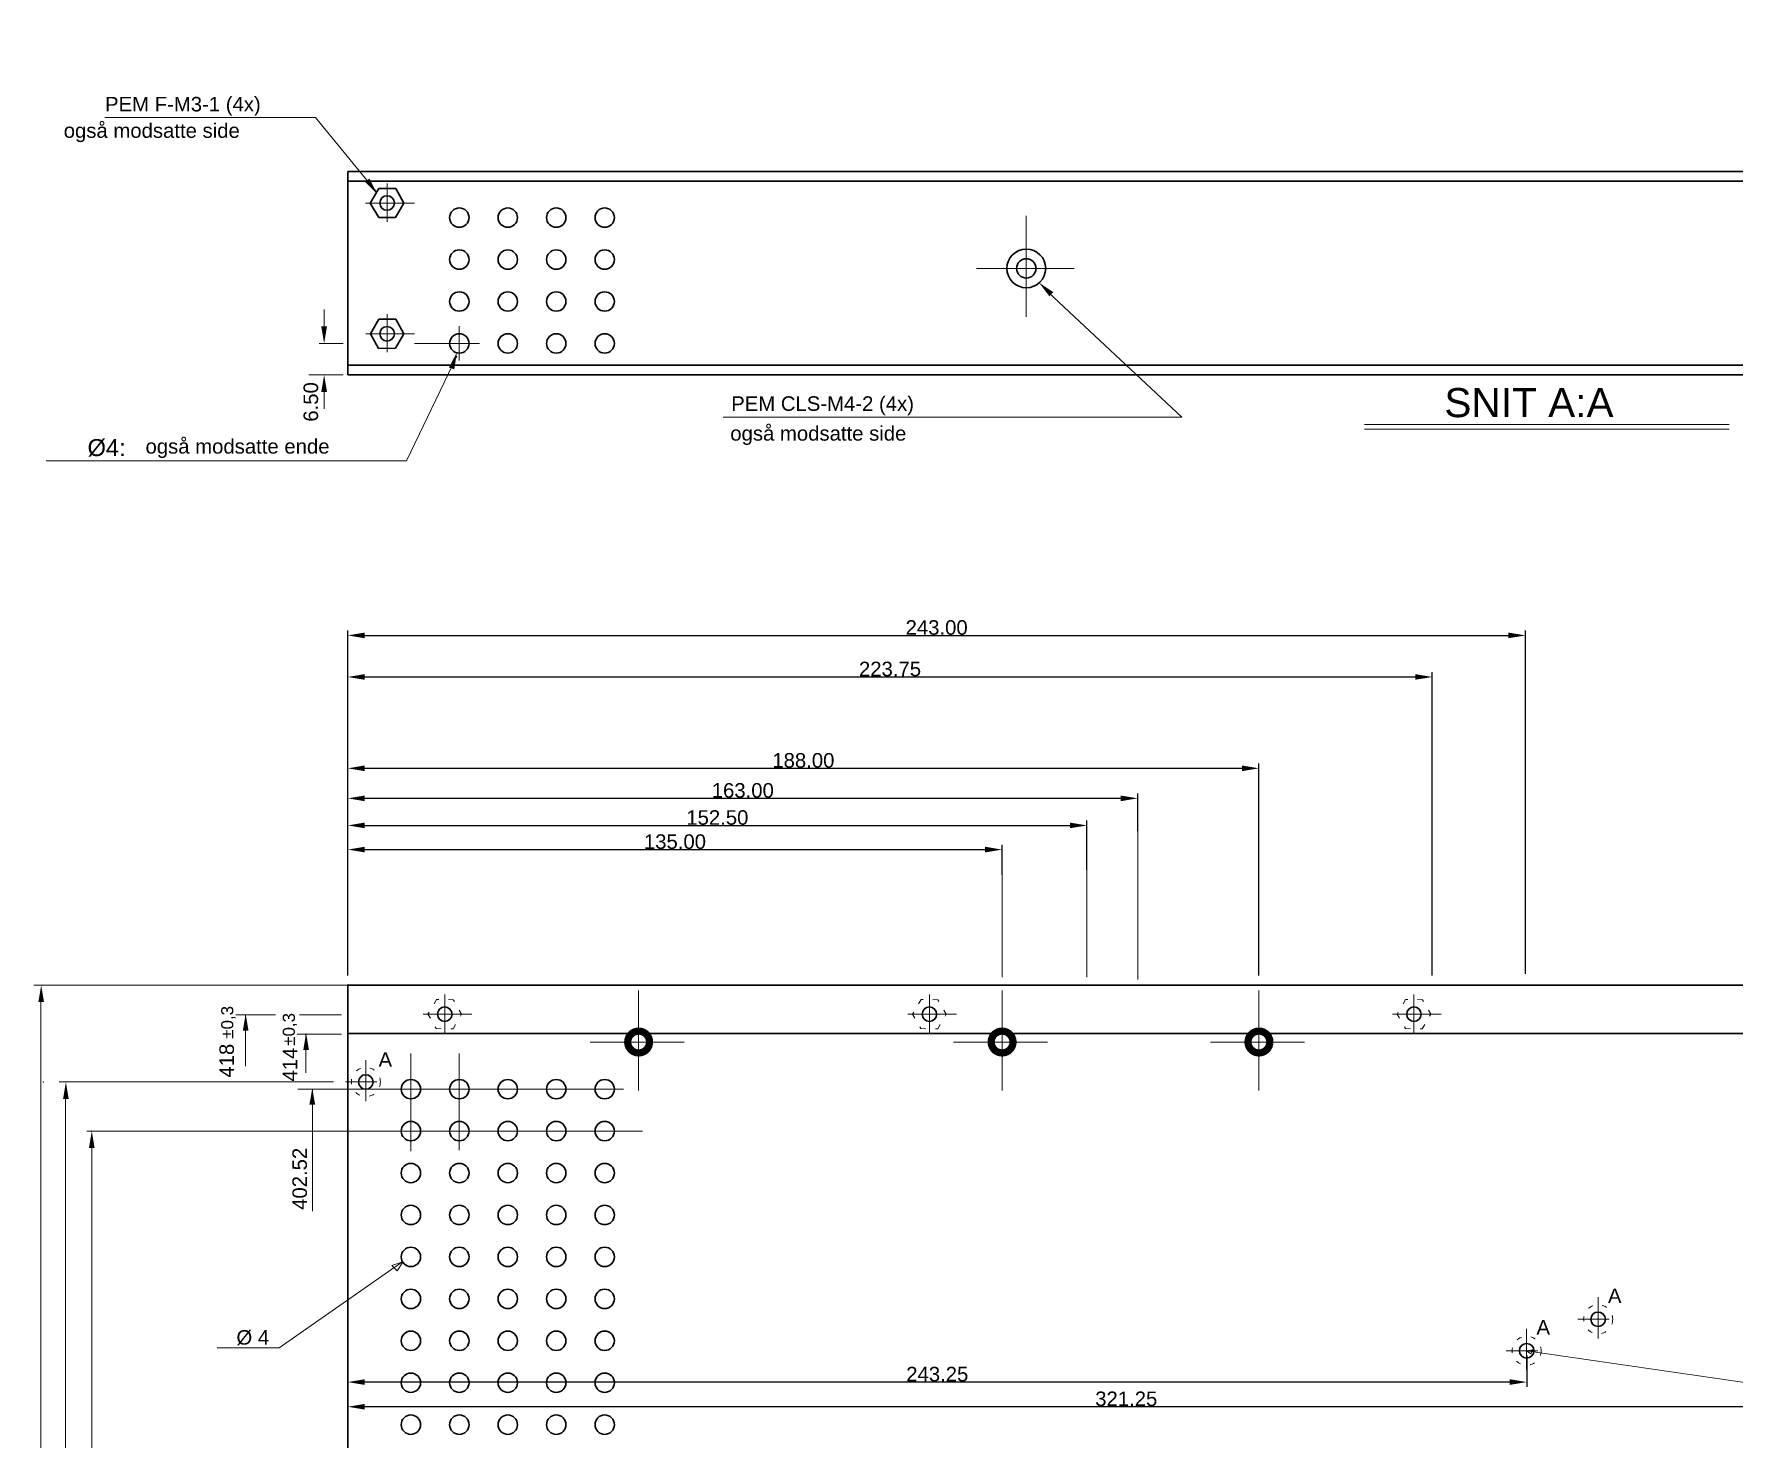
# Model space of a CAD drawing. Extents: x 23 to 957, y -82 to 697.
# Drawn here: x 294.3 to 644.9, y 407 to 696.9 of the extents above; entities that cross this region are included whole.
import ezdxf
from ezdxf.enums import TextEntityAlignment as Align

# ---------------------------------------------------------------- set-up
doc = ezdxf.new("R2010")
doc.units = 0
doc.header["$MEASUREMENT"] = 0
doc.linetypes.add('CENT', pattern=[11, 5, -2, 2, -2])
doc.linetypes.add('SKJUL1', pattern=[3, 1, -2])
doc.layers.get('0').update_dxf_attribs({"linetype": 'CONTINUOUS'})
doc.layers.get('DEFPOINTS').update_dxf_attribs({"linetype": 'CONTINUOUS'})
doc.layers.add('DIM', color=1, linetype='CONTINUOUS', lineweight=13)
doc.layers.add('EMNE', color=3, linetype='CONTINUOUS', lineweight=30)
doc.layers.get('0').off()
doc.styles.get("Standard").update_dxf_attribs({"font": 'arial.ttf'})
doc.dimstyles.get("Standard").update_dxf_attribs({"dimtxt": 0.18, "dimasz": 0.18, "dimexe": 0.18, "dimexo": 0.0625, "dimgap": 0.09, "dimtad": 0, "dimtih": 1, "dimtoh": 1, "dimdec": 4, "dimzin": 0, "dimdsep": 46, "dimtxsty": 'Standard', "dimcen": 0.09, "dimadec": 0, "dimazin": 0, "dimtfac": 1, "dimtdec": 4, "dimtofl": 0, "dimtmove": 0, "dimatfit": 3, "dimfxl": 0, "dimtolj": 1, "dimtzin": 0, "dimarcsym": 0})

# ---------------------------------------------------------------- blocks, each defined once
blk = doc.blocks.new('*D4')
at = {"color": 0, "linetype": 'ByBlock'}
for p, q in [((304.07, 690.18), (287.03, 690.18)), ((288.03, 651.68), (288.03, 686.68)), ((304.07, 648.18), (287.03, 648.18))]:
    blk.add_line(p, q, dxfattribs=at)
for points in [[(288.61, 686.68), (287.44, 686.68), (288.03, 690.18)], [(288.61, 651.68), (287.44, 651.68), (288.03, 648.18)]]:
    blk.add_solid(points, dxfattribs=at)
at = {"layer": 'DEFPOINTS', "color": 0, "linetype": 'ByBlock'}
for p in [(288.03, 690.18), (305.07, 690.18), (305.07, 648.18)]:
    blk.add_point(p, dxfattribs=at)
at = {"color": 0, "linetype": 'ByBlock'}
blk.add_text('42.00', height=3, rotation=90, dxfattribs=at).set_placement((286.53, 663.68))
blk = doc.blocks.new('*D3')
at = {"color": 0, "linetype": 'ByBlock'}
for p, q in [((305.07, 647.18), (305.07, 637.59)), ((313.17, 647.18), (313.17, 637.59)), ((308.57, 638.59), (309.67, 638.59))]:
    blk.add_line(p, q, dxfattribs=at)
for points in [[(308.57, 638.01), (308.57, 639.18), (305.07, 638.59)], [(309.67, 638.01), (309.67, 639.18), (313.17, 638.59)]]:
    blk.add_solid(points, dxfattribs=at)
at = {"layer": 'DEFPOINTS', "color": 0, "linetype": 'ByBlock'}
for p in [(305.07, 648.18), (313.17, 648.18), (313.17, 638.59)]:
    blk.add_point(p, dxfattribs=at)
at = {"color": 0, "linetype": 'ByBlock'}
blk.add_text('8.10', height=3, dxfattribs=at).set_placement((305.37, 640.09))
blk = doc.blocks.new('*D5')
at = {"color": 0, "linetype": 'ByBlock'}
for p, q in [((305.07, 691.18), (305.07, 697.7)), ((308.57, 696.7), (309.67, 696.7)), ((313.17, 691.18), (313.17, 697.7))]:
    blk.add_line(p, q, dxfattribs=at)
for points in [[(308.57, 696.12), (308.57, 697.28), (305.07, 696.7)], [(309.67, 696.12), (309.67, 697.28), (313.17, 696.7)]]:
    blk.add_solid(points, dxfattribs=at)
at = {"layer": 'DEFPOINTS', "color": 0, "linetype": 'ByBlock'}
for p in [(313.17, 696.7), (305.07, 690.18), (313.17, 690.18)]:
    blk.add_point(p, dxfattribs=at)
at = {"color": 0, "linetype": 'ByBlock'}
blk.add_text('8.10', height=3, dxfattribs=at).set_placement((305.37, 698.2))
blk = doc.blocks.new('*D6')
at = {"color": 0, "linetype": 'ByBlock'}
for p, q in [((304.07, 626.68), (293.22, 626.68)), ((294.22, 621.68), (294.22, 623.18)), ((304.07, 618.18), (293.22, 618.18))]:
    blk.add_line(p, q, dxfattribs=at)
for points in [[(294.8, 623.18), (293.63, 623.18), (294.22, 626.68)], [(294.8, 621.68), (293.63, 621.68), (294.22, 618.18)]]:
    blk.add_solid(points, dxfattribs=at)
at = {"layer": 'DEFPOINTS', "color": 0, "linetype": 'ByBlock'}
for p in [(294.22, 626.68), (305.07, 626.68), (305.07, 618.18)]:
    blk.add_point(p, dxfattribs=at)
at = {"color": 0, "linetype": 'ByBlock'}
blk.add_text('8.50', height=3, rotation=90, dxfattribs=at).set_placement((292.72, 618.18))
blk = doc.blocks.new('*D7')
at = {"color": 0, "linetype": 'ByBlock'}
for p, q in [((304.07, 653.68), (287.47, 653.68)), ((288.47, 621.68), (288.47, 650.18)), ((304.07, 618.18), (287.47, 618.18))]:
    blk.add_line(p, q, dxfattribs=at)
for points in [[(289.06, 650.18), (287.89, 650.18), (288.47, 653.68)], [(289.06, 621.68), (287.89, 621.68), (288.47, 618.18)]]:
    blk.add_solid(points, dxfattribs=at)
at = {"layer": 'DEFPOINTS', "color": 0, "linetype": 'ByBlock'}
for p in [(288.47, 653.68), (305.07, 653.68), (305.07, 618.18)]:
    blk.add_point(p, dxfattribs=at)
at = {"color": 0, "linetype": 'ByBlock'}
blk.add_text('35.50', height=3, rotation=90, dxfattribs=at).set_placement((286.97, 630.18))
blk = doc.blocks.new('*D8')
at = {"color": 0, "linetype": 'ByBlock'}
for p, q in [((305.07, 502.53), (305.07, 505.3)), ((318.07, 502.53), (318.07, 505.3)), ((308.57, 504.3), (314.57, 504.3))]:
    blk.add_line(p, q, dxfattribs=at)
for points in [[(308.57, 503.72), (308.57, 504.88), (305.07, 504.3)], [(314.57, 503.72), (314.57, 504.88), (318.07, 504.3)]]:
    blk.add_solid(points, dxfattribs=at)
at = {"layer": 'DEFPOINTS', "color": 0, "linetype": 'ByBlock'}
for p in [(305.07, 501.53), (318.07, 504.3), (318.07, 501.53)]:
    blk.add_point(p, dxfattribs=at)
at = {"color": 0, "linetype": 'ByBlock'}
blk.add_text('13.00', height=3, dxfattribs=at).set_placement((306.57, 505.8))
blk = doc.blocks.new('*D9')
at = {"color": 0, "linetype": 'ByBlock'}
for p, q in [((305.07, 502.53), (305.07, 510.3)), ((308.57, 509.3), (324.57, 509.3)), ((328.07, 502.53), (328.07, 510.3))]:
    blk.add_line(p, q, dxfattribs=at)
for points in [[(308.57, 508.72), (308.57, 509.88), (305.07, 509.3)], [(324.57, 508.72), (324.57, 509.88), (328.07, 509.3)]]:
    blk.add_solid(points, dxfattribs=at)
at = {"layer": 'DEFPOINTS', "color": 0, "linetype": 'ByBlock'}
for p in [(328.07, 509.3), (305.07, 501.53), (328.07, 501.53)]:
    blk.add_point(p, dxfattribs=at)
at = {"color": 0, "linetype": 'ByBlock'}
blk.add_text('23.00', height=3, dxfattribs=at).set_placement((311.07, 510.8))
blk = doc.blocks.new('*D38')
at = {"color": 0, "linetype": 'ByBlock'}
for p, q in [((355.07, 502.53), (355.07, 517.09)), ((358.57, 516.09), (411.57, 516.09)), ((415.07, 502.53), (415.07, 517.09))]:
    blk.add_line(p, q, dxfattribs=at)
for points in [[(358.57, 516.67), (358.57, 515.5), (355.07, 516.09)], [(411.57, 516.67), (411.57, 515.5), (415.07, 516.09)]]:
    blk.add_solid(points, dxfattribs=at)
at = {"layer": 'DEFPOINTS', "color": 0, "linetype": 'ByBlock'}
for p in [(415.07, 516.09), (355.07, 501.53), (415.07, 501.53)]:
    blk.add_point(p, dxfattribs=at)
at = {"color": 0, "linetype": 'ByBlock'}
blk.add_text('60.00', height=3, dxfattribs=at).set_placement((385.07, 519.09), align=Align.MIDDLE_CENTER)
blk = doc.blocks.new('*D70')
at = {"layer": 'DEFPOINTS', "color": 0}
for p in [(494.07, 528.51), (359.07, 522.33), (494.07, 522.33)]:
    blk.add_point(p, dxfattribs=at)
at = {"layer": 'DIM', "color": 0, "lineweight": -2}
for p, q in [((359.07, 523.33), (359.07, 529.51)), ((494.07, 523.33), (494.07, 529.51)), ((362.57, 528.51), (490.57, 528.51))]:
    blk.add_line(p, q, dxfattribs=at)
at = {"layer": 'DIM', "color": 0}
for points in [[(362.57, 529.1), (362.57, 527.93), (359.07, 528.51)], [(490.57, 529.1), (490.57, 527.93), (494.07, 528.51)]]:
    blk.add_solid(points, dxfattribs=at)
at = {"layer": 'DIM', "color": 0, "insert": (426.57, 530.14), "char_height": 3, "attachment_point": 5}
blk.add_mtext('\\A1;135.00', dxfattribs=at)
blk = doc.blocks.new('*D72')
at = {"layer": 'DEFPOINTS', "color": 0}
for p in [(522.07, 539.1), (359.07, 531.32), (522.07, 531.32)]:
    blk.add_point(p, dxfattribs=at)
at = {"layer": 'DIM', "color": 0, "lineweight": -2}
for p, q in [((359.07, 532.32), (359.07, 540.1)), ((522.07, 532.32), (522.07, 540.1)), ((362.57, 539.1), (518.57, 539.1))]:
    blk.add_line(p, q, dxfattribs=at)
at = {"layer": 'DIM', "color": 0}
for points in [[(362.57, 539.68), (362.57, 538.51), (359.07, 539.1)], [(518.57, 539.68), (518.57, 538.51), (522.07, 539.1)]]:
    blk.add_solid(points, dxfattribs=at)
at = {"layer": 'DIM', "color": 0, "insert": (440.57, 540.72), "char_height": 3, "attachment_point": 5}
blk.add_mtext('\\A1;163.00', dxfattribs=at)
blk = doc.blocks.new('*D39')
at = {"color": 0, "linetype": 'ByBlock'}
for p, q in [((355.07, 669.53), (355.07, 680.72)), ((495.07, 669.53), (495.07, 680.72)), ((358.57, 679.72), (491.57, 679.72))]:
    blk.add_line(p, q, dxfattribs=at)
for points in [[(358.57, 680.3), (358.57, 679.13), (355.07, 679.72)], [(491.57, 680.3), (491.57, 679.13), (495.07, 679.72)]]:
    blk.add_solid(points, dxfattribs=at)
at = {"layer": 'DEFPOINTS', "color": 0, "linetype": 'ByBlock'}
for p in [(495.07, 679.72), (355.07, 668.53), (495.07, 668.53)]:
    blk.add_point(p, dxfattribs=at)
at = {"color": 0, "linetype": 'ByBlock'}
blk.add_text('140.00', height=3, dxfattribs=at).set_placement((425.07, 682.72), align=Align.MIDDLE_CENTER)
blk = doc.blocks.new('*D40')
at = {"color": 0, "linetype": 'ByBlock'}
for p, q in [((355.07, 669.53), (355.07, 693.43)), ((358.57, 692.43), (767.57, 692.43)), ((771.07, 669.53), (771.07, 693.43))]:
    blk.add_line(p, q, dxfattribs=at)
for points in [[(358.57, 693.02), (358.57, 691.85), (355.07, 692.43)], [(767.57, 693.02), (767.57, 691.85), (771.07, 692.43)]]:
    blk.add_solid(points, dxfattribs=at)
at = {"layer": 'DEFPOINTS', "color": 0, "linetype": 'ByBlock'}
for p in [(771.07, 692.43), (355.07, 668.53), (771.07, 668.53)]:
    blk.add_point(p, dxfattribs=at)
at = {"color": 0, "linetype": 'ByBlock'}
blk.add_text('416.00', height=3, dxfattribs=at).set_placement((563.07, 695.43), align=Align.MIDDLE_CENTER)
blk = doc.blocks.new('*D71')
at = {"layer": 'DEFPOINTS', "color": 0}
for p in [(511.57, 533.5), (359.07, 523.35), (511.57, 523.35)]:
    blk.add_point(p, dxfattribs=at)
at = {"layer": 'DIM', "color": 0, "lineweight": -2}
for p, q in [((359.07, 524.35), (359.07, 534.5)), ((362.57, 533.5), (508.07, 533.5)), ((511.57, 524.35), (511.57, 534.5))]:
    blk.add_line(p, q, dxfattribs=at)
at = {"layer": 'DIM', "color": 0}
for points in [[(362.57, 534.09), (362.57, 532.92), (359.07, 533.5)], [(508.07, 534.09), (508.07, 532.92), (511.57, 533.5)]]:
    blk.add_solid(points, dxfattribs=at)
at = {"layer": 'DIM', "color": 0, "insert": (435.32, 535.12), "char_height": 3, "attachment_point": 5}
blk.add_mtext('\\A1;152.50', dxfattribs=at)
blk = doc.blocks.new('*D75')
at = {"layer": 'DEFPOINTS', "color": 0}
for p in [(602.07, 572.74), (359.07, 522.16), (602.07, 501.85)]:
    blk.add_point(p, dxfattribs=at)
at = {"layer": 'DIM', "color": 0, "lineweight": -2}
for p, q in [((359.07, 523.16), (359.07, 573.74)), ((362.57, 572.74), (598.57, 572.74)), ((602.07, 502.85), (602.07, 573.74))]:
    blk.add_line(p, q, dxfattribs=at)
at = {"layer": 'DIM', "color": 0}
for points in [[(362.57, 573.32), (362.57, 572.16), (359.07, 572.74)], [(598.57, 573.32), (598.57, 572.16), (602.07, 572.74)]]:
    blk.add_solid(points, dxfattribs=at)
at = {"layer": 'DIM', "color": 0, "insert": (480.57, 574.36), "char_height": 3, "attachment_point": 5}
blk.add_mtext('\\A1;243.00', dxfattribs=at)
blk = doc.blocks.new('*D42')
at = {"color": 0, "linetype": 'ByBlock'}
for p, q in [((355.07, 502.53), (355.07, 524.6)), ((358.57, 523.6), (457.82, 523.6)), ((461.32, 502.53), (461.32, 524.6))]:
    blk.add_line(p, q, dxfattribs=at)
for points in [[(358.57, 524.19), (358.57, 523.02), (355.07, 523.6)], [(457.82, 524.19), (457.82, 523.02), (461.32, 523.6)]]:
    blk.add_solid(points, dxfattribs=at)
at = {"layer": 'DEFPOINTS', "color": 0, "linetype": 'ByBlock'}
for p in [(461.32, 523.6), (355.07, 501.53), (461.32, 501.53)]:
    blk.add_point(p, dxfattribs=at)
at = {"color": 0, "linetype": 'ByBlock'}
blk.add_text('106.25', height=3, dxfattribs=at).set_placement((408.2, 526.6), align=Align.MIDDLE_CENTER)
blk = doc.blocks.new('*D43')
at = {"color": 0, "linetype": 'ByBlock'}
for p, q in [((355.07, 502.53), (355.07, 576.48)), ((358.57, 575.48), (656.07, 575.48)), ((659.57, 502.53), (659.57, 576.48))]:
    blk.add_line(p, q, dxfattribs=at)
for points in [[(358.57, 576.06), (358.57, 574.9), (355.07, 575.48)], [(656.07, 576.06), (656.07, 574.9), (659.57, 575.48)]]:
    blk.add_solid(points, dxfattribs=at)
at = {"layer": 'DEFPOINTS', "color": 0, "linetype": 'ByBlock'}
for p in [(659.57, 575.48), (355.07, 501.53), (659.57, 501.53)]:
    blk.add_point(p, dxfattribs=at)
at = {"color": 0, "linetype": 'ByBlock'}
blk.add_text('304.50', height=3, dxfattribs=at).set_placement((507.32, 578.48), align=Align.MIDDLE_CENTER)
blk = doc.blocks.new('*D44')
at = {"color": 0, "linetype": 'ByBlock'}
for p, q in [((355.07, 502.53), (355.07, 582.3)), ((763.57, 502.53), (763.57, 582.3)), ((358.57, 581.3), (760.07, 581.3))]:
    blk.add_line(p, q, dxfattribs=at)
for points in [[(358.57, 581.88), (358.57, 580.72), (355.07, 581.3)], [(760.07, 581.88), (760.07, 580.72), (763.57, 581.3)]]:
    blk.add_solid(points, dxfattribs=at)
at = {"layer": 'DEFPOINTS', "color": 0, "linetype": 'ByBlock'}
for p in [(763.57, 581.3), (355.07, 501.53), (763.57, 501.53)]:
    blk.add_point(p, dxfattribs=at)
at = {"color": 0, "linetype": 'ByBlock'}
blk.add_text('408.50', height=3, dxfattribs=at).set_placement((559.32, 584.3), align=Align.MIDDLE_CENTER)
blk = doc.blocks.new('*D73')
at = {"layer": 'DEFPOINTS', "color": 0}
for p in [(547.07, 545.3), (359.07, 501.53), (547.07, 501.53)]:
    blk.add_point(p, dxfattribs=at)
at = {"layer": 'DIM', "color": 0, "lineweight": -2}
for p, q in [((359.07, 502.53), (359.07, 546.3)), ((362.57, 545.3), (543.57, 545.3)), ((547.07, 502.53), (547.07, 546.3))]:
    blk.add_line(p, q, dxfattribs=at)
at = {"layer": 'DIM', "color": 0}
for points in [[(362.57, 545.88), (362.57, 544.71), (359.07, 545.3)], [(543.57, 545.88), (543.57, 544.71), (547.07, 545.3)]]:
    blk.add_solid(points, dxfattribs=at)
at = {"layer": 'DIM', "color": 0, "insert": (453.07, 546.92), "char_height": 3, "attachment_point": 5}
blk.add_mtext('\\A1;188.00', dxfattribs=at)
blk = doc.blocks.new('*D74')
at = {"layer": 'DEFPOINTS', "color": 0}
for p in [(582.82, 564.16), (359.07, 501.53), (582.82, 501.53)]:
    blk.add_point(p, dxfattribs=at)
at = {"layer": 'DIM', "color": 0, "lineweight": -2}
for p, q in [((359.07, 502.53), (359.07, 565.16)), ((582.82, 502.53), (582.82, 565.16)), ((362.57, 564.16), (579.32, 564.16))]:
    blk.add_line(p, q, dxfattribs=at)
at = {"layer": 'DIM', "color": 0}
for points in [[(362.57, 564.75), (362.57, 563.58), (359.07, 564.16)], [(579.32, 564.75), (579.32, 563.58), (582.82, 564.16)]]:
    blk.add_solid(points, dxfattribs=at)
at = {"layer": 'DIM', "color": 0, "insert": (470.95, 565.79), "char_height": 3, "attachment_point": 5}
blk.add_mtext('\\A1;223.75', dxfattribs=at)
blk = doc.blocks.new('*D45')
at = {"color": 0, "linetype": 'ByBlock'}
for p, q in [((355.07, 502.53), (355.07, 583.21)), ((358.57, 582.21), (609.57, 582.21)), ((613.07, 502.53), (613.07, 583.21))]:
    blk.add_line(p, q, dxfattribs=at)
for points in [[(358.57, 582.79), (358.57, 581.63), (355.07, 582.21)], [(609.57, 582.79), (609.57, 581.63), (613.07, 582.21)]]:
    blk.add_solid(points, dxfattribs=at)
at = {"layer": 'DEFPOINTS', "color": 0, "linetype": 'ByBlock'}
for p in [(613.07, 582.21), (355.07, 501.53), (613.07, 501.53)]:
    blk.add_point(p, dxfattribs=at)
at = {"color": 0, "linetype": 'ByBlock'}
blk.add_text('258.00', height=3, dxfattribs=at).set_placement((484.07, 585.21), align=Align.MIDDLE_CENTER)
blk = doc.blocks.new('*D46')
at = {"color": 0, "linetype": 'ByBlock'}
for p, q in [((355.07, 502.53), (355.07, 596.69)), ((713.07, 502.53), (713.07, 596.69)), ((358.57, 595.69), (709.57, 595.69))]:
    blk.add_line(p, q, dxfattribs=at)
for points in [[(358.57, 596.27), (358.57, 595.11), (355.07, 595.69)], [(709.57, 596.27), (709.57, 595.11), (713.07, 595.69)]]:
    blk.add_solid(points, dxfattribs=at)
at = {"layer": 'DEFPOINTS', "color": 0, "linetype": 'ByBlock'}
for p in [(713.07, 595.69), (355.07, 501.53), (713.07, 501.53)]:
    blk.add_point(p, dxfattribs=at)
at = {"color": 0, "linetype": 'ByBlock'}
blk.add_text('358.00', height=3, dxfattribs=at).set_placement((534.07, 598.69), align=Align.MIDDLE_CENTER)
blk = doc.blocks.new('*D76')
at = {"layer": 'DEFPOINTS', "color": 0}
for p in [(359.07, 425.03), (602.33, 425.03), (359.07, 418.56)]:
    blk.add_point(p, dxfattribs=at)
at = {"layer": 'DIM', "color": 0, "lineweight": -2}
for p, q in [((359.07, 424.03), (359.07, 417.56)), ((602.33, 424.03), (602.33, 417.56)), ((598.83, 418.56), (362.57, 418.56))]:
    blk.add_line(p, q, dxfattribs=at)
at = {"layer": 'DIM', "color": 0}
for points in [[(362.57, 419.15), (362.57, 417.98), (359.07, 418.56)], [(598.83, 419.15), (598.83, 417.98), (602.33, 418.56)]]:
    blk.add_solid(points, dxfattribs=at)
at = {"layer": 'DIM', "color": 0, "insert": (480.7, 420.19), "char_height": 3, "attachment_point": 5}
blk.add_mtext('\\A1;243.25', dxfattribs=at)
blk = doc.blocks.new('*D77')
at = {"layer": 'DEFPOINTS', "color": 0}
for p in [(359.07, 424.74), (680.33, 424.74), (359.07, 413.47)]:
    blk.add_point(p, dxfattribs=at)
at = {"layer": 'DIM', "color": 0, "lineweight": -2}
for p, q in [((359.07, 423.74), (359.07, 412.47)), ((680.33, 423.74), (680.33, 412.47)), ((676.83, 413.47), (362.57, 413.47))]:
    blk.add_line(p, q, dxfattribs=at)
at = {"layer": 'DIM', "color": 0}
for points in [[(362.57, 414.05), (362.57, 412.88), (359.07, 413.47)], [(676.83, 414.05), (676.83, 412.88), (680.33, 413.47)]]:
    blk.add_solid(points, dxfattribs=at)
at = {"layer": 'DIM', "color": 0, "insert": (519.7, 415.09), "char_height": 3, "attachment_point": 5}
blk.add_mtext('\\A1;321.25', dxfattribs=at)

msp = doc.modelspace()

# ---------------------------------------------------------------- linework, layer by layer
at = {"layer": 'DIM'}
for p, q in [((352.41858, 679.71428), (308.89858, 679.71428)), ((364.81858, 664.47428), (352.41858, 679.71428)), ((502.6077, 644.48671), (531.1577, 617.77671)), ((381.53412, 630.38671), (371.14412, 608.79671)), ((531.1577, 617.77671), (436.5377, 617.77671)), ((371.14412, 608.79671), (296.81412, 608.79671)), ((522.07412, 532.32162), (522.07412, 501.71584)), ((494.07412, 523.32897), (494.07412, 502.16253)), ((511.57412, 524.34953), (511.57412, 502.16253)), ((344.16507, 494.40135), (335.9861, 494.40135)), ((357.72585, 494.40135), (349.06181, 494.40135)), ((337.97753, 494.23529), (337.97753, 483.77351)), ((357.72585, 490.41591), (348.59847, 490.41591)), ((350.42395, 490.41591), (350.42395, 482.44503)), ((358.07412, 479.04671), (348.76442, 479.04671)), ((351.75156, 478.95777), (351.75156, 453.88271)), ((603.50942, 425.2078), (602.32765, 425.02826)), ((602.32765, 425.02826), (649.70512, 418.09819)), ((602.32765, 425.02826), (603.21333, 424.4157)), ((603.21333, 424.4157), (603.50942, 425.2078))]:
    msp.add_line(p, q, dxfattribs=at)
at = {"layer": 'DIM', "color": 1, "linetype": 'Continuous'}
for p, q in [((367.17642, 666.06086), (367.17642, 658.16432)), ((372.79442, 662.02561), (362.74117, 662.02561)), ((499.07071, 638.55367), (499.07071, 659.37687)), ((488.77071, 648.52367), (508.94826, 648.52367)), ((367.17642, 639.09086), (367.17642, 631.19432)), ((372.81442, 635.02561), (362.76117, 635.02561)), ((379.07596, 498.56306), (379.07596, 490.51305)), ((479.07596, 498.56306), (479.07596, 490.51305)), ((579.07596, 498.56306), (579.07596, 490.51305)), ((384.67397, 494.52781), (374.62072, 494.52781)), ((484.67397, 494.52781), (474.62072, 494.52781)), ((584.67397, 494.52781), (574.62072, 494.52781))]:
    msp.add_line(p, q, dxfattribs=at)
at = {"layer": 'DIM', "linetype": 'ByBlock'}
for p, q in [((354.17412, 636.52671), (354.17412, 640.02671)), ((358.07412, 633.02671), (353.17412, 633.02671)), ((358.07412, 626.52671), (351.02756, 626.52671)), ((358.07412, 626.52671), (353.17412, 626.52671)), ((354.17412, 623.02671), (354.17412, 619.52671)), ((356.11412, 480.52671), (299.4766, 480.52671)), ((300.82246, 80.02671), (300.82246, 477.02671))]:
    msp.add_line(p, q, dxfattribs=at)
at = {"layer": 'DIM', "color": 1}
for p, q in [((382.07412, 629.52671), (382.07412, 636.57671)), ((372.81442, 633.02561), (386.21412, 633.02561)), ((419.07764, 478.78092), (419.07764, 499.42877)), ((494.07764, 478.78092), (494.07764, 499.42877)), ((547.07764, 478.78092), (547.07764, 499.42877)), ((409.06764, 488.78092), (428.4608, 488.78092)), ((484.06764, 488.78092), (503.4608, 488.78092)), ((537.06764, 488.78092), (556.4608, 488.78092)), ((372.07412, 486.37921), (372.07412, 466.21671)), ((382.07412, 486.37921), (382.07412, 466.42671)), ((358.07412, 479.04671), (415.94412, 479.04671)), ((358.07412, 470.38671), (419.85412, 470.38671))]:
    msp.add_line(p, q, dxfattribs=at)
at = {"layer": 'DIM', "linetype": 'Continuous'}
for p, q in [((568.86523, 616.28173), (644.08877, 616.28173)), ((568.86523, 615.31341), (644.08877, 615.31341)), ((362.77765, 485.06272), (362.77765, 476.56272)), ((358.57826, 480.52826), (365.07826, 480.52826)), ((370.42846, 443.44991), (344.87063, 425.64138)), ((617.07765, 436.06272), (617.07765, 427.56272)), ((612.87826, 431.52826), (619.37826, 431.52826)), ((602.32765, 429.56272), (602.32765, 421.06272)), ((344.87063, 425.64138), (332.09376, 425.64138)), ((598.12826, 425.02826), (604.62826, 425.02826))]:
    msp.add_line(p, q, dxfattribs=at)
at = {"layer": 'DIM', "color": 1, "linetype": 'ByBlock'}
for p, q in [((359.07412, 500.52671), (294.29889, 500.52671)), ((295.70047, 80.02671), (295.70047, 497.02671)), ((373.78412, 470.38671), (305.22562, 470.38671)), ((306.22562, 80.02671), (306.22562, 466.88671))]:
    msp.add_line(p, q, dxfattribs=at)
at = {"layer": 'DIM', "linetype": 'CENT'}
for p, q in [((370.40853, 443.4017), (368.13355, 442.64393)), ((368.13355, 442.64393), (369.23657, 441.54938)), ((369.23657, 441.54938), (370.40853, 443.3175))]:
    msp.add_line(p, q, dxfattribs=at)
at = {"layer": 'DIM', "color": 1, "linetype": 'SKJUL1'}
for points in [[(377.32461, 491.53774), (380.78868, 491.52232), (382.53407, 494.51458), (380.81539, 497.52226), (377.35132, 497.53768), (375.60593, 494.54542)], [(477.32461, 491.53774), (480.78868, 491.52232), (482.53407, 494.51458), (480.81539, 497.52226), (477.35132, 497.53768), (475.60593, 494.54542)], [(577.32461, 491.53774), (580.78868, 491.52232), (582.53407, 494.51458), (580.81539, 497.52226), (577.35132, 497.53768), (575.60593, 494.54542)]]:
    msp.add_lwpolyline(points, close=True, dxfattribs=at)
for centre in [(362.77765, 480.52826), (617.07765, 431.52826), (602.32765, 425.02826)]:
    msp.add_circle(centre, 3, dxfattribs=at)
at = {"layer": 'DIM', "linetype": 'ByBlock'}
msp.add_point((296.23562, 480.52671), dxfattribs=at)
at = {"layer": 'DIM', "color": 1, "linetype": 'ByBlock'}
msp.add_point((306.22562, 470.38671), dxfattribs=at)
at = {"layer": 'DIM', "linetype": 'ByBlock'}
for points in [[(363.53407, 667.08607), (362.59042, 666.40004), (365.12033, 663.9121)], [(503.84112, 642.76099), (504.63993, 643.61129), (501.68963, 645.58258)], [(354.75745, 636.52671), (353.59079, 636.52671), (354.17412, 633.02671)], [(379.92466, 628.06918), (381.0315, 627.70038), (381.5845, 631.2053)], [(354.75745, 623.02671), (353.59079, 623.02671), (354.17412, 626.52671)], [(338.5612, 491.13377), (337.39453, 491.13377), (337.97787, 494.63377)], [(351.03551, 487.1319), (349.86884, 487.1319), (350.45218, 490.6319)], [(301.46561, 477.02671), (300.29895, 477.02671), (300.88228, 480.52671)], [(352.31195, 475.82226), (351.14529, 475.82226), (351.72862, 479.32226)]]:
    msp.add_solid(points, dxfattribs=at)
at = {"layer": 'DIM', "color": 1, "linetype": 'ByBlock'}
for points in [[(296.3738, 497.02671), (295.20713, 497.02671), (295.79046, 500.52671)], [(306.80895, 466.88671), (305.64228, 466.88671), (306.22562, 470.38671)]]:
    msp.add_solid(points, dxfattribs=at)
at = {"layer": 'EMNE', "linetype": 'Continuous'}
msp.add_line((359.07412, 626.52671), (359.07412, 668.52671), dxfattribs=at)
at = {"layer": 'EMNE'}
for p, q in [((819.07412, 668.52671), (359.07412, 668.52671)), ((817.07412, 666.52671), (359.07412, 666.52671)), ((363.70412, 662.01671), (365.43412, 665.03671)), ((365.43412, 665.01671), (368.94412, 665.01671)), ((368.94412, 665.01671), (370.62412, 662.01671)), ((365.43412, 659.01671), (363.70412, 662.01671)), ((370.62412, 662.01671), (368.89412, 659.01671)), ((368.89412, 659.01671), (365.43412, 659.01671)), ((363.73412, 635.02671), (365.47412, 638.01671)), ((365.42412, 632.01671), (363.73412, 635.02671)), ((365.44412, 638.01671), (368.96412, 638.01671)), ((370.63412, 635.02671), (368.91412, 632.04671)), ((368.96412, 638.01671), (370.63412, 635.02671)), ((368.91412, 632.04671), (365.42412, 632.01671)), ((817.07412, 628.52671), (359.07412, 628.52671)), ((819.07412, 626.52671), (359.07412, 626.52671)), ((359.07412, 76.52671), (359.07412, 500.52671)), ((359.07412, 500.52671), (819.07412, 500.52671)), ((359.07412, 490.52671), (809.07412, 490.52671))]:
    msp.add_line(p, q, dxfattribs=at)
at = {"layer": 'EMNE', "const_width": 1.5}
for points in [[(416.82764, 488.78092, 1), (421.32764, 488.78092, 1)], [(491.82764, 488.78092, 1), (496.32764, 488.78092, 1)], [(544.82764, 488.78092, 1), (549.32764, 488.78092, 1)]]:
    msp.add_lwpolyline(points, format="xyb", close=True, dxfattribs=at)
at = {"layer": 'EMNE', "linetype": 'Continuous'}
for centre, radius in [((367.17045, 662.0278), 1.5), ((382.07412, 659.00671), 2), ((392.07412, 659.00671), 2), ((402.07412, 659.00671), 2), ((412.07412, 659.00671), 2), ((382.07412, 650.34671), 2), ((392.07412, 650.34671), 2), ((402.07412, 650.34671), 2), ((412.07412, 650.34671), 2), ((499.07071, 648.52367), 4), ((499.07071, 648.52367), 2), ((382.07412, 641.68671), 2), ((392.07412, 641.68671), 2), ((402.07412, 641.68671), 2), ((412.07412, 641.68671), 2), ((367.17045, 635.0278), 1.5), ((382.07412, 633.02671), 2), ((392.07412, 633.02671), 2), ((402.07412, 633.02671), 2), ((412.07412, 633.02671), 2), ((379.07, 494.53), 1.5), ((479.07, 494.53), 1.5), ((579.07, 494.53), 1.5), ((362.77765, 480.52826), 1.5), ((372.07412, 479.04671), 2), ((382.07412, 479.04671), 2), ((392.07412, 479.04671), 2), ((402.07412, 479.04671), 2), ((412.07412, 479.04671), 2), ((372.07412, 470.38671), 2), ((382.07412, 470.38671), 2), ((392.07412, 470.38671), 2), ((402.07412, 470.38671), 2), ((412.07412, 470.38671), 2), ((372.07412, 461.72671), 2), ((382.07412, 461.72671), 2), ((392.07412, 461.72671), 2), ((402.07412, 461.72671), 2), ((412.07412, 461.72671), 2), ((372.07412, 453.06671), 2), ((382.07412, 453.06671), 2), ((392.07412, 453.06671), 2), ((402.07412, 453.06671), 2), ((412.07412, 453.06671), 2), ((372.07412, 444.40671), 2), ((382.07412, 444.40671), 2), ((392.07412, 444.40671), 2), ((402.07412, 444.40671), 2), ((412.07412, 444.40671), 2), ((372.07412, 435.74671), 2), ((382.07412, 435.74671), 2), ((392.07412, 435.74671), 2), ((402.07412, 435.74671), 2), ((412.07412, 435.74671), 2), ((617.07765, 431.52826), 1.5), ((372.07412, 427.08671), 2), ((382.07412, 427.08671), 2), ((392.07412, 427.08671), 2), ((402.07412, 427.08671), 2), ((412.07412, 427.08671), 2), ((372.07412, 418.42671), 2), ((382.07412, 418.42671), 2), ((392.07412, 418.42671), 2), ((402.07412, 418.42671), 2), ((412.07412, 418.42671), 2), ((372.07412, 409.76671), 2), ((382.07412, 409.76671), 2), ((392.07412, 409.76671), 2), ((402.07412, 409.76671), 2), ((412.07412, 409.76671), 2)]:
    msp.add_circle(centre, radius, dxfattribs=at)
at = {"layer": 'EMNE'}
msp.add_circle((602.32765, 425.02826), 1.5, dxfattribs=at)
at = {"layer": 'EMNE', "color": 0, "linetype": 'ByBlock'}
msp.add_point((359.07412, 500.52671), dxfattribs=at)

# ---------------------------------------------------------------- texts
at = {"layer": 'DIM'}
for s, height, p in [('PEM F-M3-1 (4x)', 3, (308.96139, 680.94016)), ('også modsatte side', 3, (300.43412, 675.48671)), ('PEM CLS-M4-2 (4x)', 3, (438.17206, 619.11138)), ('også modsatte ende', 3, (317.31412, 610.27671)), ('også modsatte side', 3, (437.9877, 612.95671)), ('Ø4:', 3.5, (305.34412, 609.77671)), ('A', 3, (365.40529, 483.66628)), ('A', 3, (619.10007, 434.87584)), ('A', 3, (604.35007, 428.37584)), ('Ø 4', 3, (336.07665, 426.29671))]:
    msp.add_text(s, height=height, dxfattribs=at).set_placement(p)
at = {"layer": 'DIM', "linetype": 'ByBlock'}
msp.add_text('6.50', height=3, rotation=90, dxfattribs=at).set_placement((352.92412, 616.87505))
at = {"layer": 'DIM', "linetype": 'Continuous'}
msp.add_text('SNIT A:A', height=6, dxfattribs=at).set_placement((585.34198, 617.80772))
at = {"layer": 'DIM'}
for s, height, p in [('±0,3', 2.5, (335.43034, 489.46089)), ('±0,3', 2.5, (348.1354, 488.00565)), ('418', 3, (335.55754, 481.43151)), ('414', 3, (348.63417, 480.62667)), ('402.52', 3, (350.62579, 454.12247))]:
    msp.add_text(s, height=height, rotation=90, dxfattribs=at).set_placement(p)

# ---------------------------------------------------------------- dimensions: what is measured, and where the dimension line sits
for base, p1, p2, picture, middle, set_off in [((775.07412, 692.43277), (359.07412, 668.52671), (775.07412, 668.52671), '*D40', (567.07412, 695.43277), (4, 0)), ((499.07412, 679.71589), (359.07412, 668.52671), (499.07412, 668.52671), '*D39', (429.07412, 682.71589), (4, 0)), ((767.57412, 602.73118), (359.07412, 522.9584), (767.57412, 522.9584), '*D44', (563.32412, 605.73118), (4, 21.43169)), ((717.07412, 595.68965), (359.07412, 501.52671), (717.07412, 501.52671), '*D46', (538.07412, 598.68965), (4, 0)), ((663.57412, 589.76637), (359.07412, 515.81451), (663.57412, 515.81451), '*D43', (511.32412, 592.76637), (4, 14.28779)), ((617.07412, 582.21016), (359.07412, 501.52671), (617.07412, 501.52671), '*D45', (488.07412, 585.21016), (4, 0)), ((465.32412, 523.60384), (359.07412, 501.52671), (465.32412, 501.52671), '*D42', (412.19912, 526.60384), (4, 0)), ((419.07412, 516.08696), (359.07412, 501.52671), (419.07412, 501.52671), '*D38', (389.07412, 519.08696), (4, 0)), ((382.07, 510.73257), (359.07, 502.96305), (382.07, 502.96305), '*D9', (370.57, 513.73257), (54, 1.43305)), ((372.07, 504.29952), (359.07, 501.53), (372.07, 501.53), '*D8', (365.57, 507.29952), (54, 0))]:
    dim = msp.add_linear_dim(base=base, p1=p1, p2=p2, dimstyle='Standard', dxfattribs=at)
    dim.commit()
    dim.dimension.update_dxf_attribs({"geometry": picture, "text_midpoint": middle, "insert": set_off})
at = {"layer": 'DIM', "linetype": 'Continuous'}
for base, p1, p2, picture, middle, set_off in [((367.17412, 674.17514), (359.07412, 667.65346), (367.17412, 667.65346), '*D5', (363.12412, 677.17514), (54, -22.52325)), ((367.17412, 616.94262), (359.07412, 626.52671), (367.17412, 626.52671), '*D3', (363.12412, 619.94262), (54, -21.65))]:
    dim = msp.add_linear_dim(base=base, p1=p1, p2=p2, dimstyle='Standard', dxfattribs=at)
    dim.commit()
    dim.dimension.update_dxf_attribs({"geometry": picture, "text_midpoint": middle, "insert": set_off})
dim = msp.add_linear_dim(base=(336.5699, 668.52671), p1=(353.61646, 626.52671), p2=(353.61646, 668.52671), angle=90, dimstyle='Standard', dxfattribs=at)
dim.commit()
dim.dimension.update_dxf_attribs({"geometry": '*D4', "text_midpoint": (333.5699, 647.52671), "insert": (48.54234, -21.65)})
at = {"layer": 'DIM'}
for base, p2, picture, middle in [((342.47266, 662.03), (359.07, 662.03), '*D7', (339.47266, 644.28)), ((348.2172, 635.03), (359.07, 635.03), '*D6', (345.2172, 630.78))]:
    dim = msp.add_linear_dim(base=base, p1=(359.07, 626.53), p2=p2, angle=90, dimstyle='Standard', dxfattribs=at)
    dim.commit()
    dim.dimension.update_dxf_attribs({"geometry": picture, "text_midpoint": middle, "insert": (54, 8.35)})
for base, p1, p2, picture, middle in [((602.07412, 572.73882), (359.07412, 522.16012), (602.07412, 501.85155), '*D75', (480.57412, 574.36156)), ((582.82412, 564.16465), (359.07412, 501.52671), (582.82412, 501.52671), '*D74', (470.94912, 565.78739)), ((547.07412, 545.29559), (359.07412, 501.52671), (547.07412, 501.52671), '*D73', (453.07412, 546.91731)), ((522.07412, 539.0981), (359.07412, 531.32162), (522.07412, 531.32162), '*D72', (440.57412, 540.72084)), ((511.57412, 533.50237), (359.07412, 523.34953), (511.57412, 523.34953), '*D71', (435.32412, 535.12409)), ((494.07412, 528.51303), (359.07412, 522.32897), (494.07412, 522.32897), '*D70', (426.57412, 530.13577)), ((359.07412, 418.56287), (602.32765, 425.02826), (359.07412, 425.02826), '*D76', (480.70089, 420.18561)), ((359.07412, 413.46508), (680.32765, 424.74379), (359.07412, 424.74379), '*D77', (519.70089, 415.08782))]:
    dim = msp.add_linear_dim(base=base, p1=p1, p2=p2, dimstyle='Standard', override={"dimtxt": 3, "dimasz": 3.5, "dimexe": 1, "dimexo": 1, "dimtad": 1, "dimtih": 0, "dimtoh": 0, "dimdec": 2, "dimtdec": 2, "dimtix": 1, "dimtmove": 2}, dxfattribs=at)
    dim.commit()
    dim.dimension.update_dxf_attribs({"geometry": picture, "text_midpoint": middle})

doc.saveas('drawing.dxf')
